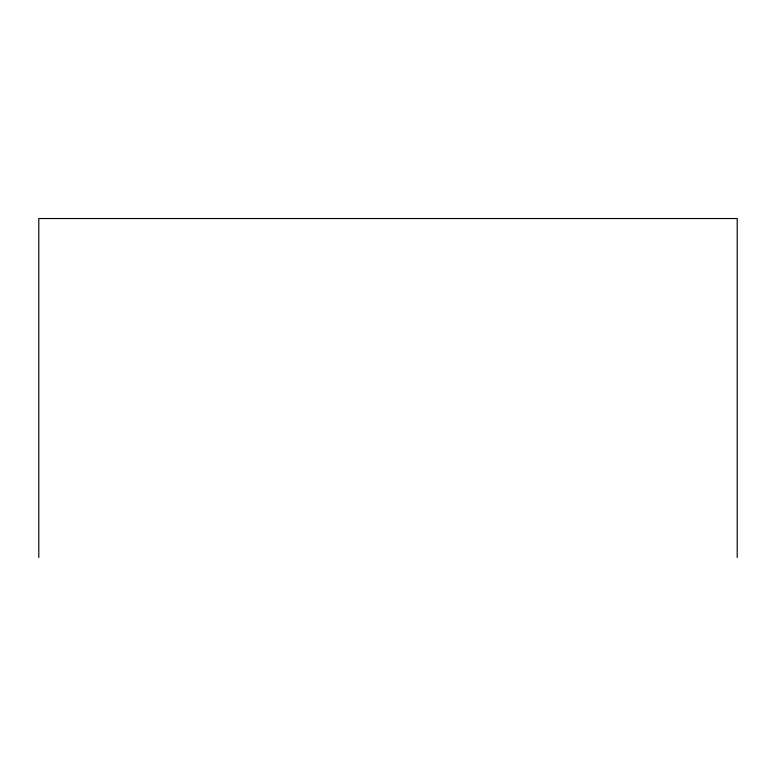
<?xml version="1.0" encoding="UTF-8"?>
<svg xmlns="http://www.w3.org/2000/svg" width="776" height="776" viewBox="0 0 776 776"><rect width="100%" height="100%" fill="white"/><g stroke="black" fill="none" stroke-linecap="round" stroke-linejoin="round"><path stroke-width="1.16" d="M737.2 557.478L737.2 218.522L38.8 218.522L38.8 557.478"/></g></svg>
